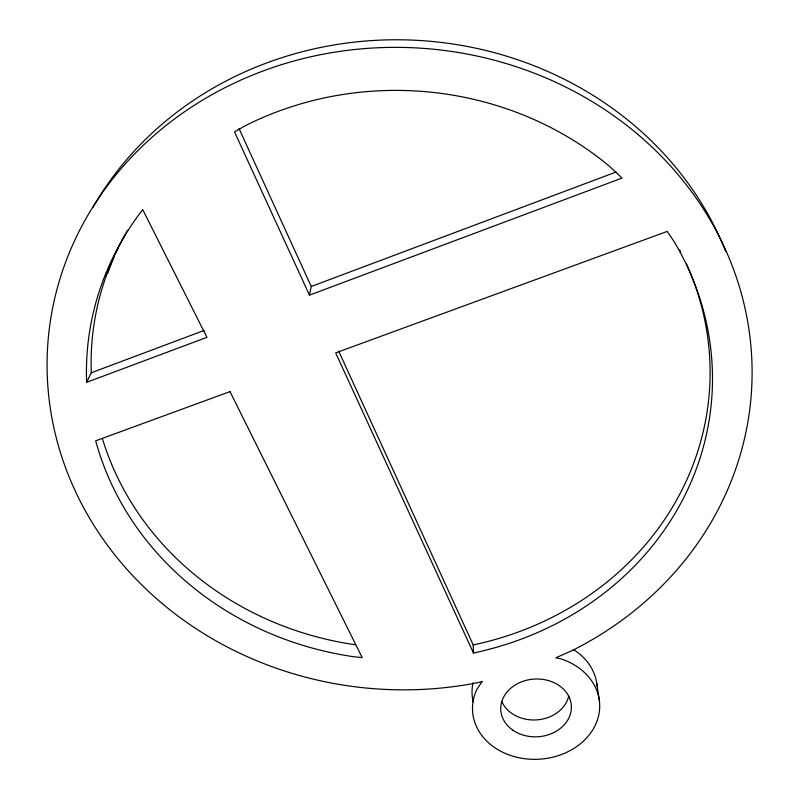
<?xml version="1.0" encoding="UTF-8"?>
<svg xmlns="http://www.w3.org/2000/svg" width="799" height="799" viewBox="0 0 799 799"><rect width="100%" height="100%" fill="white"/><g stroke="black" fill="none" stroke-linecap="round" stroke-linejoin="round"><path stroke-width="1.2" d="M309.453 295.151L234.526 131.895L245.393 125.663A313.128 284.844 3.6 0 1 609.777 166.562L622.081 178.057L309.453 295.151L311.25 286.491L239.001 128.509M86.632 382.322A313.128 284.844 3.6 0 1 142.701 209.608L206.941 337.318L86.632 382.322L91.286 372.763A309.013 281.937 3.6 0 1 127.67 230.192M311.25 286.491L616.079 172.035M91.286 372.763L204.244 330.396M473.457 653.003L335.68 352.878L667.215 231.41L673.986 241.388A313.128 284.844 3.6 0 1 473.457 653.003L473.208 644.933L338.706 351.21M596.843 683.764L599.31 700.274M473.198 701.832A62.642 51.516 -3.4 0 1 473.048 682.676M573.322 649.447A62.642 51.516 -3.4 0 1 597.113 686.191M92.844 207.58A346.476 316.734 3.6 0 1 422.581 40.679A346.476 316.734 3.6 0 1 725.712 251.445M107.655 273.318A307.665 280.978 3.6 0 1 114.427 256.239M115.935 252.874A307.665 280.978 3.6 0 1 118.012 248.409M122.437 239.54A307.665 280.978 3.6 0 1 124.195 236.254M568.768 695.969A34.796 28.614 -3.4 0 1 537.567 719.819A34.796 28.614 -3.4 0 1 502.012 701.981M355.265 644.743A309.013 281.937 3.6 0 1 102.472 438.871M686.511 263.99A310.372 282.896 3.6 0 1 473.208 644.933M679.619 249.837A310.372 282.896 3.6 0 1 680.738 251.995M482.107 681.617L476.983 689.217A63.64 52.035 -3.4 0 0 512.189 755.984A63.64 52.035 -3.4 0 0 594.856 726.071A63.64 52.035 -3.4 0 0 560.918 658.855L555.834 657.807L571.864 650.696A352.639 321.118 3.6 0 0 607.879 111.68A352.639 321.118 3.6 0 0 54.382 299.805A352.639 321.118 3.6 0 0 477.832 682.656L482.107 681.617M230.012 391.6L95.67 440.818A313.128 284.844 3.6 0 0 354.207 656.808L362.217 657.607L230.012 391.6M513.038 730.306A35.356 28.904 -3.4 0 0 570.776 712.588A35.356 28.904 -3.4 0 0 524.354 680.858A35.356 28.904 -3.4 0 0 513.038 730.306"/></g></svg>
